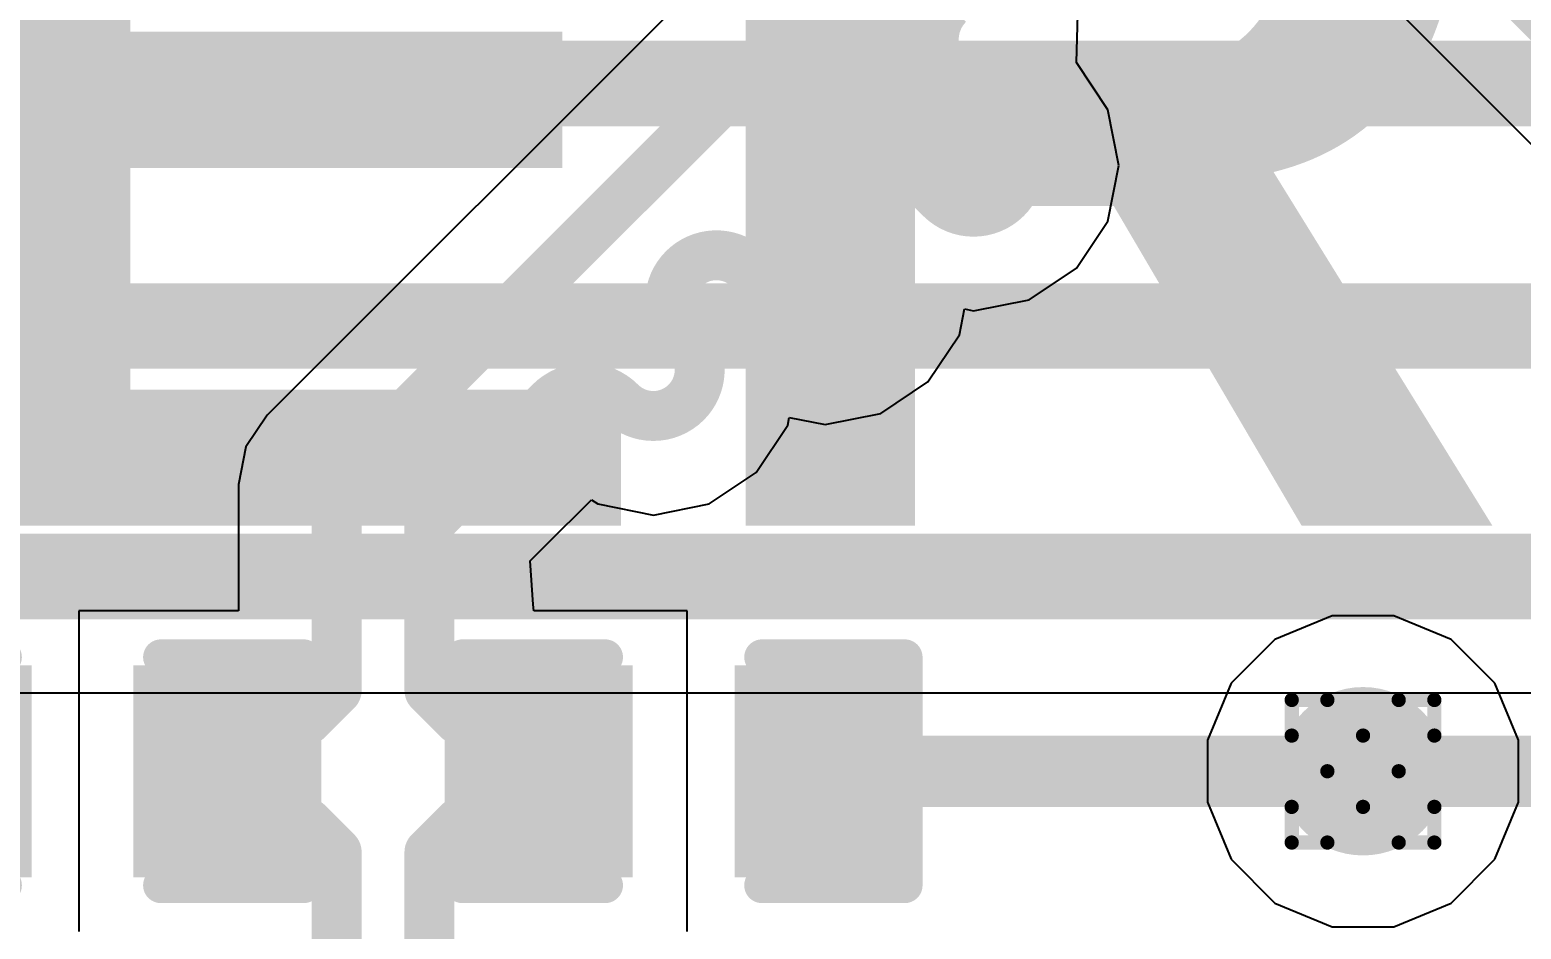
# Model space of a CAD drawing. Header units: inches. Extents: x -11 to 5379, y 0 to 5429.
# Drawn here: x 205.27 to 210.59, y 23.26 to 26.46 of the extents above; entities that cross this region are included whole.
import ezdxf

# ---------------------------------------------------------------- set-up
doc = ezdxf.new("R2010")
doc.units = ezdxf.units.IN
for name, color, linetype in [('Bottom Layer', 5, 'Continuous'), ('Drill Drawing', 1, 'Continuous'), ('GND', 16, 'Continuous'), ('PWR', 76, 'Continuous'), ('Top Layer', 1, 'Continuous'), ('Top Overlay', 2, 'Continuous'), ('Top Paste', 8, 'Continuous'), ('Top Solder', 216, 'Continuous'), ('Via Holes', 16, 'Continuous')]:
    doc.layers.add(name, color=color, linetype=linetype)
doc.styles.add('Arial_Bold', font='', dxfattribs={"height": 0.2})
doc.styles.get('Arial_Bold').set_extended_font_data('Arial', bold=True)

# ---------------------------------------------------------------- blocks, each defined once
blk = doc.blocks.new('C___0402_13')
at = {"layer": 'Top Layer'}
for points in [[(-0.6985, -0.3175), (-0.6985, 0.3175), (-0.2412999999999999, 0.3175), (-0.2413, -0.3175)], [(0.2412999999999999, -0.3175), (0.2413, 0.3175), (0.6985, 0.3175), (0.6985, -0.3175)]]:
    blk.add_hatch(color=1, dxfattribs=at).paths.add_polyline_path(points)
at = {"layer": 'Top Paste'}
for points in [[(-0.6985, -0.3175), (-0.6985, 0.3175), (-0.2412999999999999, 0.3175), (-0.2413, -0.3175)], [(0.2412999999999999, -0.3175), (0.2413, 0.3175), (0.6985, 0.3175), (0.6985, -0.3175)]]:
    blk.add_hatch(color=8, dxfattribs=at).paths.add_polyline_path(points)
at = {"layer": 'Top Solder'}
for points in [[(-0.7584998799999999, -0.37749988), (-0.7584998799999999, 0.37749988), (-0.18130012, 0.37749988), (-0.18130012, -0.37749988)], [(0.18130012, -0.37749988), (0.18130012, 0.37749988), (0.7584998799999999, 0.37749988), (0.7584998799999999, -0.37749988)]]:
    blk.add_hatch(color=216, dxfattribs=at).paths.add_polyline_path(points)
at = {"layer": 'Top Overlay'}
for points in [[(-0.7874, 0.4064, 0.127, 0.127, 0), (-0.7874, -0.4064, 0.127, 0.127, 0)], [(-0.2794, 0.4064, 0.127, 0.127, 0), (-0.7874, 0.4064, 0.127, 0.127, 0)], [(0.7874, 0.4064, 0.127, 0.127, 0), (0.2794, 0.4064, 0.127, 0.127, 0)], [(0.7874, 0.4064, 0.127, 0.127, 0), (0.7874, -0.4064, 0.127, 0.127, 0)], [(-0.2794, -0.4064, 0.127, 0.127, 0), (-0.7874, -0.4064, 0.127, 0.127, 0)], [(0.7874, -0.4064, 0.127, 0.127, 0), (0.2794, -0.4064, 0.127, 0.127, 0)]]:
    blk.add_lwpolyline(points, format="xyseb", dxfattribs=at)
for points in [[(-0.8191499999999999, 0.4064, 0.0635, 0.0635, 1), (-0.7556499999999999, 0.4064, 0.0635, 0.0635, 1)], [(-0.8191499999999999, 0.4064, 0.0635, 0.0635, 1), (-0.7556499999999999, 0.4064, 0.0635, 0.0635, 1)], [(-0.31115, 0.4064, 0.0635, 0.0635, 1), (-0.24765, 0.4064, 0.0635, 0.0635, 1)], [(0.24765, 0.4064, 0.0635, 0.0635, 1), (0.31115, 0.4064, 0.0635, 0.0635, 1)], [(0.7556499999999999, 0.4064, 0.0635, 0.0635, 1), (0.8191499999999999, 0.4064, 0.0635, 0.0635, 1)], [(0.7556499999999999, 0.4064, 0.0635, 0.0635, 1), (0.8191499999999999, 0.4064, 0.0635, 0.0635, 1)], [(-0.8191499999999999, -0.4064, 0.0635, 0.0635, 1), (-0.7556499999999999, -0.4064, 0.0635, 0.0635, 1)], [(-0.8191499999999999, -0.4064, 0.0635, 0.0635, 1), (-0.7556499999999999, -0.4064, 0.0635, 0.0635, 1)], [(-0.31115, -0.4064, 0.0635, 0.0635, 1), (-0.24765, -0.4064, 0.0635, 0.0635, 1)], [(0.24765, -0.4064, 0.0635, 0.0635, 1), (0.31115, -0.4064, 0.0635, 0.0635, 1)], [(0.7556499999999999, -0.4064, 0.0635, 0.0635, 1), (0.8191499999999999, -0.4064, 0.0635, 0.0635, 1)], [(0.7556499999999999, -0.4064, 0.0635, 0.0635, 1), (0.8191499999999999, -0.4064, 0.0635, 0.0635, 1)]]:
    blk.add_lwpolyline(points, format="xyseb", close=True, dxfattribs=at)
blk = doc.blocks.new('C___0402_14')
at = {"layer": 'Top Layer'}
for points in [[(-0.6985, -0.3175), (-0.6985, 0.3175), (-0.2412999999999999, 0.3175), (-0.2413, -0.3175)], [(0.2412999999999999, -0.3175), (0.2413, 0.3175), (0.6985, 0.3175), (0.6985, -0.3175)]]:
    blk.add_hatch(color=1, dxfattribs=at).paths.add_polyline_path(points)
at = {"layer": 'Top Paste'}
for points in [[(-0.6985, -0.3175), (-0.6985, 0.3175), (-0.2412999999999999, 0.3175), (-0.2413, -0.3175)], [(0.2412999999999999, -0.3175), (0.2413, 0.3175), (0.6985, 0.3175), (0.6985, -0.3175)]]:
    blk.add_hatch(color=8, dxfattribs=at).paths.add_polyline_path(points)
at = {"layer": 'Top Solder'}
for points in [[(-0.7584998799999999, -0.37749988), (-0.7584998799999999, 0.37749988), (-0.18130012, 0.37749988), (-0.18130012, -0.37749988)], [(0.18130012, -0.37749988), (0.18130012, 0.37749988), (0.7584998799999999, 0.37749988), (0.7584998799999999, -0.37749988)]]:
    blk.add_hatch(color=216, dxfattribs=at).paths.add_polyline_path(points)
at = {"layer": 'Top Overlay'}
for points in [[(-0.7874, -0.4064, 0.127, 0.127, 0), (-0.7874, 0.4064, 0.127, 0.127, 0)], [(-0.7874, 0.4064, 0.127, 0.127, 0), (-0.2794, 0.4064, 0.127, 0.127, 0)], [(0.2794, 0.4064, 0.127, 0.127, 0), (0.7874, 0.4064, 0.127, 0.127, 0)], [(0.7874, -0.4064, 0.127, 0.127, 0), (0.7874, 0.4064, 0.127, 0.127, 0)], [(-0.7874, -0.4064, 0.127, 0.127, 0), (-0.2794, -0.4064, 0.127, 0.127, 0)], [(0.2794, -0.4064, 0.127, 0.127, 0), (0.7874, -0.4064, 0.127, 0.127, 0)]]:
    blk.add_lwpolyline(points, format="xyseb", dxfattribs=at)
for points in [[(-0.8191499999999999, 0.4064, 0.0635, 0.0635, 1), (-0.7556499999999999, 0.4064, 0.0635, 0.0635, 1)], [(-0.8191499999999999, 0.4064, 0.0635, 0.0635, 1), (-0.7556499999999999, 0.4064, 0.0635, 0.0635, 1)], [(-0.31115, 0.4064, 0.0635, 0.0635, 1), (-0.24765, 0.4064, 0.0635, 0.0635, 1)], [(0.24765, 0.4064, 0.0635, 0.0635, 1), (0.31115, 0.4064, 0.0635, 0.0635, 1)], [(0.7556499999999999, 0.4064, 0.0635, 0.0635, 1), (0.8191499999999999, 0.4064, 0.0635, 0.0635, 1)], [(0.7556499999999999, 0.4064, 0.0635, 0.0635, 1), (0.8191499999999999, 0.4064, 0.0635, 0.0635, 1)], [(-0.8191499999999999, -0.4064, 0.0635, 0.0635, 1), (-0.7556499999999999, -0.4064, 0.0635, 0.0635, 1)], [(-0.8191499999999999, -0.4064, 0.0635, 0.0635, 1), (-0.7556499999999999, -0.4064, 0.0635, 0.0635, 1)], [(-0.31115, -0.4064, 0.0635, 0.0635, 1), (-0.24765, -0.4064, 0.0635, 0.0635, 1)], [(0.24765, -0.4064, 0.0635, 0.0635, 1), (0.31115, -0.4064, 0.0635, 0.0635, 1)], [(0.7556499999999999, -0.4064, 0.0635, 0.0635, 1), (0.8191499999999999, -0.4064, 0.0635, 0.0635, 1)], [(0.7556499999999999, -0.4064, 0.0635, 0.0635, 1), (0.8191499999999999, -0.4064, 0.0635, 0.0635, 1)]]:
    blk.add_lwpolyline(points, format="xyseb", close=True, dxfattribs=at)

msp = doc.modelspace()

# ---------------------------------------------------------------- hatches: boundary and pattern name
at = {"layer": 'Bottom Layer'}
h = msp.add_hatch(color=5, dxfattribs=at)
edge = h.paths.add_edge_path()
edge.add_arc((210.0227067, 23.8189643), 0.2999994, 0, 360)
at = {"layer": 'GND'}
h = msp.add_hatch(color=16, dxfattribs=at)
edge = h.paths.add_edge_path()
edge.add_arc((210.0227067, 23.8189643), 0.2999994, 0, 360)
at = {"layer": 'PWR'}
h = msp.add_hatch(color=76, dxfattribs=at)
edge = h.paths.add_edge_path()
edge.add_arc((210.0227067, 23.8189643), 0.2999994, 0, 360)
at = {"layer": 'Top Layer'}
h = msp.add_hatch(color=1, dxfattribs=at)
edge = h.paths.add_edge_path()
edge.add_arc((210.0227067, 23.8189643), 0.2999994, 0, 360)
at = {"layer": 'Via Holes'}
h = msp.add_hatch(color=7, dxfattribs=at)
edge = h.paths.add_edge_path()
edge.add_arc((210.0227067, 23.8189643), 0.1499997, 0, 360)

# ---------------------------------------------------------------- linework, layer by layer
at = {"layer": 'Bottom Layer'}
msp.add_line((181.37920544, 24.09853956), (219.90079464, 24.09853956), dxfattribs=at)
for points in [[(180.07765864, 26.26943438, 0.3048, 0.3048, 0), (220.82319564, 26.26943438, 0.3048, 0.3048, 0)], [(180.48350746, 25.40528574, 0.3048, 0.3048, 0), (220.43545702, 25.40528574, 0.3048, 0.3048, 0)], [(181.20757002, 24.51290246, 0.3048, 0.3048, 0), (220.07243006, 24.51290246, 0.3048, 0.3048, 0)]]:
    msp.add_lwpolyline(points, format="xyseb", dxfattribs=at)
at = {"layer": 'Drill Drawing'}
for points in [[(209.7687067, 23.9459643, 0.0508, 0.0508, 0), (209.7687067, 24.0729643, 0.0508, 0.0508, 0)], [(209.7687067, 24.0729643, 0.0508, 0.0508, 0), (209.8957067, 24.0729643, 0.0508, 0.0508, 0)], [(209.8957067, 24.0729643, 0.0508, 0.0508, 0), (210.0227067, 23.9459643, 0.0508, 0.0508, 0)], [(210.0227067, 23.9459643, 0.0508, 0.0508, 0), (210.1497067, 24.0729643, 0.0508, 0.0508, 0)], [(210.1497067, 24.0729643, 0.0508, 0.0508, 0), (210.2767067, 24.0729643, 0.0508, 0.0508, 0)], [(210.2767067, 23.9459643, 0.0508, 0.0508, 0), (210.2767067, 24.0729643, 0.0508, 0.0508, 0)], [(209.7687067, 23.9459643, 0.0508, 0.0508, 0), (209.8957067, 23.8189643, 0.0508, 0.0508, 0)], [(210.1497067, 23.8189643, 0.0508, 0.0508, 0), (210.2767067, 23.9459643, 0.0508, 0.0508, 0)], [(209.7687067, 23.6919643, 0.0508, 0.0508, 0), (209.8957067, 23.8189643, 0.0508, 0.0508, 0)], [(210.1497067, 23.8189643, 0.0508, 0.0508, 0), (210.2767067, 23.6919643, 0.0508, 0.0508, 0)], [(209.7687067, 23.5649643, 0.0508, 0.0508, 0), (209.7687067, 23.6919643, 0.0508, 0.0508, 0)], [(209.8957067, 23.5649643, 0.0508, 0.0508, 0), (210.0227067, 23.6919643, 0.0508, 0.0508, 0)], [(210.0227067, 23.6919643, 0.0508, 0.0508, 0), (210.1497067, 23.5649643, 0.0508, 0.0508, 0)], [(210.2767067, 23.5649643, 0.0508, 0.0508, 0), (210.2767067, 23.6919643, 0.0508, 0.0508, 0)], [(209.7687067, 23.5649643, 0.0508, 0.0508, 0), (209.8957067, 23.5649643, 0.0508, 0.0508, 0)], [(210.1497067, 23.5649643, 0.0508, 0.0508, 0), (210.2767067, 23.5649643, 0.0508, 0.0508, 0)]]:
    msp.add_lwpolyline(points, format="xyseb", dxfattribs=at)
for points in [[(209.7560067, 24.0729643, 0.0254, 0.0254, 1), (209.7814067, 24.0729643, 0.0254, 0.0254, 1)], [(209.7560067, 24.0729643, 0.0254, 0.0254, 1), (209.7814067, 24.0729643, 0.0254, 0.0254, 1)], [(209.8830067, 24.0729643, 0.0254, 0.0254, 1), (209.9084067, 24.0729643, 0.0254, 0.0254, 1)], [(209.8830067, 24.0729643, 0.0254, 0.0254, 1), (209.9084067, 24.0729643, 0.0254, 0.0254, 1)], [(210.1370067, 24.0729643, 0.0254, 0.0254, 1), (210.1624067, 24.0729643, 0.0254, 0.0254, 1)], [(210.1370067, 24.0729643, 0.0254, 0.0254, 1), (210.1624067, 24.0729643, 0.0254, 0.0254, 1)], [(210.2640067, 24.0729643, 0.0254, 0.0254, 1), (210.2894067, 24.0729643, 0.0254, 0.0254, 1)], [(210.2640067, 24.0729643, 0.0254, 0.0254, 1), (210.2894067, 24.0729643, 0.0254, 0.0254, 1)], [(209.7560067, 23.9459643, 0.0254, 0.0254, 1), (209.7814067, 23.9459643, 0.0254, 0.0254, 1)], [(209.7560067, 23.9459643, 0.0254, 0.0254, 1), (209.7814067, 23.9459643, 0.0254, 0.0254, 1)], [(210.0100067, 23.9459643, 0.0254, 0.0254, 1), (210.0354067, 23.9459643, 0.0254, 0.0254, 1)], [(210.0100067, 23.9459643, 0.0254, 0.0254, 1), (210.0354067, 23.9459643, 0.0254, 0.0254, 1)], [(210.2640067, 23.9459643, 0.0254, 0.0254, 1), (210.2894067, 23.9459643, 0.0254, 0.0254, 1)], [(210.2640067, 23.9459643, 0.0254, 0.0254, 1), (210.2894067, 23.9459643, 0.0254, 0.0254, 1)], [(209.8830067, 23.8189643, 0.0254, 0.0254, 1), (209.9084067, 23.8189643, 0.0254, 0.0254, 1)], [(209.8830067, 23.8189643, 0.0254, 0.0254, 1), (209.9084067, 23.8189643, 0.0254, 0.0254, 1)], [(210.1370067, 23.8189643, 0.0254, 0.0254, 1), (210.1624067, 23.8189643, 0.0254, 0.0254, 1)], [(210.1370067, 23.8189643, 0.0254, 0.0254, 1), (210.1624067, 23.8189643, 0.0254, 0.0254, 1)], [(209.7560067, 23.6919643, 0.0254, 0.0254, 1), (209.7814067, 23.6919643, 0.0254, 0.0254, 1)], [(209.7560067, 23.6919643, 0.0254, 0.0254, 1), (209.7814067, 23.6919643, 0.0254, 0.0254, 1)], [(210.0100067, 23.6919643, 0.0254, 0.0254, 1), (210.0354067, 23.6919643, 0.0254, 0.0254, 1)], [(210.0100067, 23.6919643, 0.0254, 0.0254, 1), (210.0354067, 23.6919643, 0.0254, 0.0254, 1)], [(210.2640067, 23.6919643, 0.0254, 0.0254, 1), (210.2894067, 23.6919643, 0.0254, 0.0254, 1)], [(210.2640067, 23.6919643, 0.0254, 0.0254, 1), (210.2894067, 23.6919643, 0.0254, 0.0254, 1)], [(209.7560067, 23.5649643, 0.0254, 0.0254, 1), (209.7814067, 23.5649643, 0.0254, 0.0254, 1)], [(209.7560067, 23.5649643, 0.0254, 0.0254, 1), (209.7814067, 23.5649643, 0.0254, 0.0254, 1)], [(209.8830067, 23.5649643, 0.0254, 0.0254, 1), (209.9084067, 23.5649643, 0.0254, 0.0254, 1)], [(209.8830067, 23.5649643, 0.0254, 0.0254, 1), (209.9084067, 23.5649643, 0.0254, 0.0254, 1)], [(210.1370067, 23.5649643, 0.0254, 0.0254, 1), (210.1624067, 23.5649643, 0.0254, 0.0254, 1)], [(210.1370067, 23.5649643, 0.0254, 0.0254, 1), (210.1624067, 23.5649643, 0.0254, 0.0254, 1)], [(210.2640067, 23.5649643, 0.0254, 0.0254, 1), (210.2894067, 23.5649643, 0.0254, 0.0254, 1)], [(210.2640067, 23.5649643, 0.0254, 0.0254, 1), (210.2894067, 23.5649643, 0.0254, 0.0254, 1)]]:
    msp.add_lwpolyline(points, format="xyseb", close=True, dxfattribs=at)
at = {"layer": 'PWR'}
for p, q in [((209.9125088, 24.3729637), (209.70889224, 24.288623)), ((210.1329046, 24.3729637), (209.9125088, 24.3729637)), ((210.33652116, 24.288623), (210.1329046, 24.3729637)), ((209.70889224, 24.288623), (209.553048, 24.13277876)), ((210.4923654, 24.13277876), (210.33652116, 24.288623)), ((209.553048, 24.13277876), (209.4687073, 23.9291622)), ((210.5767061, 23.9291622), (210.4923654, 24.13277876)), ((209.4687073, 23.9291622), (209.4687073, 23.7087664)), ((210.5767061, 23.7087664), (210.5767061, 23.9291622)), ((209.4687073, 23.7087664), (209.553048, 23.50514984)), ((210.4923654, 23.50514984), (210.5767061, 23.7087664)), ((209.553048, 23.50514984), (209.70889224, 23.3493056)), ((210.33652116, 23.3493056), (210.4923654, 23.50514984)), ((209.70889224, 23.3493056), (209.9125088, 23.2649649)), ((210.1329046, 23.2649649), (210.33652116, 23.3493056)), ((209.9125088, 23.2649649), (210.1329046, 23.2649649))]:
    msp.add_line(p, q, dxfattribs=at)
at = {"layer": 'Top Layer'}
for p, q in [((208.20144542, 27.16881536), (206.1203904, 25.08776288)), ((210.1188584, 26.55558316), (210.68535206, 25.98909204)), ((209.00172068, 26.34386654), (209.00756268, 26.5159744)), ((209.1139963, 26.1758303), (209.00172068, 26.34386654)), ((209.15342218, 25.97761886), (209.1139963, 26.1758303)), ((209.1139963, 25.77940742), (209.15342218, 25.97761886)), ((209.00171814, 25.61137118), (209.1139963, 25.77940742)), ((208.8336819, 25.49909302), (209.00171814, 25.61137118)), ((208.63547046, 25.45966714), (208.8336819, 25.49909302)), ((208.58542484, 25.37403612), (208.60371284, 25.46598412)), ((208.60371284, 25.46598412), (208.63547046, 25.45966714)), ((208.47314668, 25.20599734), (208.58542484, 25.37403612)), ((208.3051079, 25.09371918), (208.47314668, 25.2059948)), ((208.47314668, 25.2059948), (208.47314668, 25.20599734)), ((206.1203904, 25.08776288), (206.04460442, 24.97433918)), ((207.97388428, 25.05162884), (207.97945704, 25.0796425)), ((207.97945704, 25.0796425), (208.10689646, 25.0542933)), ((208.10689646, 25.0542933), (208.3051079, 25.09371918)), ((207.86160612, 24.88359006), (207.97388428, 25.05162884)), ((206.04460442, 24.97433918), (206.0179903, 24.84054468)), ((207.69356734, 24.7713119), (207.86160612, 24.88358752)), ((207.86160612, 24.88358752), (207.86160612, 24.88359006)), ((206.0179903, 24.84054468), (206.0179903, 24.3904643)), ((207.11127742, 24.62280318), (207.27474928, 24.78627504)), ((207.27474928, 24.78627504), (207.29714446, 24.7713119)), ((207.29714446, 24.7713119), (207.4953559, 24.73188602)), ((207.4953559, 24.73188602), (207.69356734, 24.7713119)), ((207.056736, 24.5682643), (207.1112698, 24.6227981)), ((207.1112698, 24.6227981), (207.11127742, 24.62280318)), ((207.06697982, 24.41352496), (207.056736, 24.5682643)), ((206.0179903, 24.3904643), (205.44960942, 24.3904643)), ((205.44960942, 24.3904643), (205.44960942, 23.2474643)), ((207.06990336, 24.3904643), (207.06697982, 24.41352496)), ((207.61580778, 24.3904643), (207.06990336, 24.3904643)), ((207.61580778, 23.2474643), (207.61580778, 24.3904643))]:
    msp.add_line(p, q, dxfattribs=at)
for points in [[(206.3676086, 24.84054468, 0.1778, 0.1778, 0), (208.55106372, 27.0239998, 0.1778, 0.1778, 0)], [(210.3660766, 26.80280136, 0.1778, 0.1778, 0), (210.93257534, 26.23630262, 0.1778, 0.1778, 0)], [(208.5460269, 26.3005443, 0.1778, 0.1778, -0.4142076450518962), (208.5460269, 26.55198906, 0.1778, 0.1778, 0)], [(208.5460269, 26.3005443, 0.1778, 0.1778, 0), (208.7522114, 26.0943598, 0.1778, 0.1778, 0)], [(208.07007408, 26.07604132, 0.1778, 0.1778, -0.4142199348955848), (208.30356358, 26.07604386, 0.1778, 0.1778, 0)], [(208.07007408, 25.84255436, 0.1778, 0.1778, -0.4142135623730951), (208.07007408, 26.07604132, 0.1778, 0.1778, 0)], [(208.30356104, 26.07604132, 0.1778, 0.1778, 0), (208.51872698, 25.86087538, 0.1778, 0.1778, 0)], [(208.75221394, 26.09436234, 0.1778, 0.1778, -0.4142199348955847), (208.7522114, 25.86087284, 0.1778, 0.1778, 0)], [(208.07007408, 25.84255436, 0.1778, 0.1778, 0), (208.22363994, 25.6889885, 0.1778, 0.1778, 0)], [(208.75221394, 25.86087538, 0.1778, 0.1778, -0.4142135623730951), (208.51872698, 25.86087538, 0.1778, 0.1778, 0)], [(208.7522114, 25.86087284, 0.1778, 0.1778, 0), (208.75221394, 25.86087538, 0.1778, 0.1778, 0)], [(208.22364248, 25.68899104, 0.1778, 0.1778, -0.4142199348955847), (208.22363994, 25.45550154, 0.1778, 0.1778, 0)], [(207.60310016, 25.6090674, 0.1778, 0.1778, -0.4142199348955848), (207.83658966, 25.60906994, 0.1778, 0.1778, 0)], [(207.60310016, 25.37558044, 0.1778, 0.1778, -0.4142135623730951), (207.60310016, 25.6090674, 0.1778, 0.1778, 0)], [(207.83658712, 25.6090674, 0.1778, 0.1778, 0), (207.99015298, 25.45550154, 0.1778, 0.1778, 0)], [(208.22363994, 25.45550154, 0.1778, 0.1778, -0.4142135623730951), (207.99015298, 25.45550154, 0.1778, 0.1778, 0)], [(207.60310016, 25.37558044, 0.1778, 0.1778, 0), (207.61209938, 25.36658122, 0.1778, 0.1778, 0)], [(207.61210192, 25.36658376, 0.1778, 0.1778, -0.4142199348955847), (207.61209938, 25.13309426, 0.1778, 0.1778, 0)], [(207.12714988, 25.13311204, 0.1778, 0.1778, -0.4142076449921211), (207.37859464, 25.13311204, 0.1778, 0.1778, 0)], [(206.86405922, 24.87002138, 0.1778, 0.1778, 0), (207.12714988, 25.13311204, 0.1778, 0.1778, 0)], [(207.3785921, 25.1331095, 0.1778, 0.1778, 0), (207.37859464, 25.13311204, 0.1778, 0.1778, 0)], [(207.37859464, 25.13311204, 0.1778, 0.1778, 0), (207.37861242, 25.13309426, 0.1778, 0.1778, 0)], [(207.61209938, 25.13309426, 0.1778, 0.1778, -0.4142135623730951), (207.37861242, 25.13309426, 0.1778, 0.1778, 0)], [(206.3676086, 24.10746512, 0.1778, 0.1778, 0), (206.3676086, 24.84054468, 0.1778, 0.1778, 0)], [(206.80119676, 24.80716146, 0.1778, 0.1778, 0), (206.86405922, 24.87002138, 0.1778, 0.1778, 0)], [(206.6978086, 24.7037733, 0.1778, 0.1778, 0), (206.80119676, 24.80716146, 0.1778, 0.1778, 0)], [(206.6978086, 24.10746512, 0.1778, 0.1778, 0), (206.6978086, 24.7037733, 0.1778, 0.1778, 0)], [(206.26345336, 24.00330988, 0.1778, 0.1778, 0), (206.3676086, 24.10746512, 0.1778, 0.1778, 0)], [(206.6978086, 24.10746512, 0.1778, 0.1778, 0), (206.80196384, 24.00330988, 0.1778, 0.1778, 0)], [(205.93220942, 23.86360988, 0.1778, 0.1778, 0), (206.07190942, 24.00330988, 0.1778, 0.1778, 0)], [(206.07190942, 24.00330988, 0.1778, 0.1778, 0), (206.26345336, 24.00330988, 0.1778, 0.1778, 0)], [(206.80196384, 24.00330988, 0.1778, 0.1778, 0), (206.99350778, 24.00330988, 0.1778, 0.1778, 0)], [(206.99350778, 24.00330988, 0.1778, 0.1778, 0), (207.13320778, 23.86360988, 0.1778, 0.1778, 0)], [(205.93220942, 23.8189643, 0.1778, 0.1778, 0), (205.93220942, 23.86360988, 0.1778, 0.1778, 0)], [(205.93220942, 23.77431872, 0.1778, 0.1778, 0), (205.93220942, 23.8189643, 0.1778, 0.1778, 0)], [(207.13320778, 23.8189643, 0.1778, 0.1778, 0), (207.13320778, 23.86360988, 0.1778, 0.1778, 0)], [(207.13320778, 23.77431872, 0.1778, 0.1778, 0), (207.13320778, 23.8189643, 0.1778, 0.1778, 0)], [(208.07300778, 23.8189643, 0.254, 0.254, 0), (211.97240562, 23.8189643, 0.254, 0.254, 0)], [(205.93220942, 23.77431872, 0.1778, 0.1778, 0), (206.07190942, 23.63461872, 0.1778, 0.1778, 0)], [(206.99350778, 23.63461872, 0.1778, 0.1778, 0), (207.13320778, 23.77431872, 0.1778, 0.1778, 0)], [(206.07190942, 23.63461872, 0.1778, 0.1778, 0), (206.26345336, 23.63461872, 0.1778, 0.1778, 0)], [(206.26345336, 23.63461872, 0.1778, 0.1778, 0), (206.3676086, 23.53046348, 0.1778, 0.1778, 0)], [(206.6978086, 23.53046348, 0.1778, 0.1778, 0), (206.80196384, 23.63461872, 0.1778, 0.1778, 0)], [(206.80196384, 23.63461872, 0.1778, 0.1778, 0), (206.99350778, 23.63461872, 0.1778, 0.1778, 0)], [(206.3676086, 23.00871954, 0.1778, 0.1778, 0), (206.3676086, 23.53046348, 0.1778, 0.1778, 0)], [(206.6978086, 23.00871954, 0.1778, 0.1778, 0), (206.6978086, 23.53046348, 0.1778, 0.1778, 0)]]:
    msp.add_lwpolyline(points, format="xyseb", dxfattribs=at)
for points in [[(208.5015769, 26.3005443, 0.08889999999999999, 0.08889999999999999, 1), (208.5904769, 26.3005443, 0.08889999999999999, 0.08889999999999999, 1)], [(208.5015769, 26.3005443, 0.08889999999999999, 0.08889999999999999, 1), (208.5904769, 26.3005443, 0.08889999999999999, 0.08889999999999999, 1)], [(208.02562408, 26.07604132, 0.08889999999999999, 0.08889999999999999, 1), (208.11452408, 26.07604132, 0.08889999999999999, 0.08889999999999999, 1)], [(208.02562408, 26.07604132, 0.08889999999999999, 0.08889999999999999, 1), (208.11452408, 26.07604132, 0.08889999999999999, 0.08889999999999999, 1)], [(208.25911104, 26.07604132, 0.08889999999999999, 0.08889999999999999, 1), (208.34801104, 26.07604132, 0.08889999999999999, 0.08889999999999999, 1)], [(208.25911358, 26.07604386, 0.08889999999999999, 0.08889999999999999, 1), (208.34801358, 26.07604386, 0.08889999999999999, 0.08889999999999999, 1)], [(208.7077614, 26.0943598, 0.08889999999999999, 0.08889999999999999, 1), (208.7966614, 26.0943598, 0.08889999999999999, 0.08889999999999999, 1)], [(208.70776394, 26.09436234, 0.08889999999999999, 0.08889999999999999, 1), (208.79666394, 26.09436234, 0.08889999999999999, 0.08889999999999999, 1)], [(208.02562408, 25.84255436, 0.08889999999999999, 0.08889999999999999, 1), (208.11452408, 25.84255436, 0.08889999999999999, 0.08889999999999999, 1)], [(208.02562408, 25.84255436, 0.08889999999999999, 0.08889999999999999, 1), (208.11452408, 25.84255436, 0.08889999999999999, 0.08889999999999999, 1)], [(208.47427698, 25.86087538, 0.08889999999999999, 0.08889999999999999, 1), (208.56317698, 25.86087538, 0.08889999999999999, 0.08889999999999999, 1)], [(208.47427698, 25.86087538, 0.08889999999999999, 0.08889999999999999, 1), (208.56317698, 25.86087538, 0.08889999999999999, 0.08889999999999999, 1)], [(208.7077614, 25.86087284, 0.08889999999999999, 0.08889999999999999, 1), (208.7966614, 25.86087284, 0.08889999999999999, 0.08889999999999999, 1)], [(208.7077614, 25.86087284, 0.08889999999999999, 0.08889999999999999, 1), (208.7966614, 25.86087284, 0.08889999999999999, 0.08889999999999999, 1)], [(208.70776394, 25.86087538, 0.08889999999999999, 0.08889999999999999, 1), (208.79666394, 25.86087538, 0.08889999999999999, 0.08889999999999999, 1)], [(208.70776394, 25.86087538, 0.08889999999999999, 0.08889999999999999, 1), (208.79666394, 25.86087538, 0.08889999999999999, 0.08889999999999999, 1)], [(208.17918994, 25.6889885, 0.08889999999999999, 0.08889999999999999, 1), (208.26808994, 25.6889885, 0.08889999999999999, 0.08889999999999999, 1)], [(208.17919248, 25.68899104, 0.08889999999999999, 0.08889999999999999, 1), (208.26809248, 25.68899104, 0.08889999999999999, 0.08889999999999999, 1)], [(207.55865016, 25.6090674, 0.08889999999999999, 0.08889999999999999, 1), (207.64755016, 25.6090674, 0.08889999999999999, 0.08889999999999999, 1)], [(207.55865016, 25.6090674, 0.08889999999999999, 0.08889999999999999, 1), (207.64755016, 25.6090674, 0.08889999999999999, 0.08889999999999999, 1)], [(207.79213712, 25.6090674, 0.08889999999999999, 0.08889999999999999, 1), (207.88103712, 25.6090674, 0.08889999999999999, 0.08889999999999999, 1)], [(207.79213966, 25.60906994, 0.08889999999999999, 0.08889999999999999, 1), (207.88103966, 25.60906994, 0.08889999999999999, 0.08889999999999999, 1)], [(207.94570298, 25.45550154, 0.08889999999999999, 0.08889999999999999, 1), (208.03460298, 25.45550154, 0.08889999999999999, 0.08889999999999999, 1)], [(207.94570298, 25.45550154, 0.08889999999999999, 0.08889999999999999, 1), (208.03460298, 25.45550154, 0.08889999999999999, 0.08889999999999999, 1)], [(208.17918994, 25.45550154, 0.08889999999999999, 0.08889999999999999, 1), (208.26808994, 25.45550154, 0.08889999999999999, 0.08889999999999999, 1)], [(208.17918994, 25.45550154, 0.08889999999999999, 0.08889999999999999, 1), (208.26808994, 25.45550154, 0.08889999999999999, 0.08889999999999999, 1)], [(207.55865016, 25.37558044, 0.08889999999999999, 0.08889999999999999, 1), (207.64755016, 25.37558044, 0.08889999999999999, 0.08889999999999999, 1)], [(207.55865016, 25.37558044, 0.08889999999999999, 0.08889999999999999, 1), (207.64755016, 25.37558044, 0.08889999999999999, 0.08889999999999999, 1)], [(207.56764938, 25.36658122, 0.08889999999999999, 0.08889999999999999, 1), (207.65654938, 25.36658122, 0.08889999999999999, 0.08889999999999999, 1)], [(207.56765192, 25.36658376, 0.08889999999999999, 0.08889999999999999, 1), (207.65655192, 25.36658376, 0.08889999999999999, 0.08889999999999999, 1)], [(207.08269988, 25.13311204, 0.08889999999999999, 0.08889999999999999, 1), (207.17159988, 25.13311204, 0.08889999999999999, 0.08889999999999999, 1)], [(207.08269988, 25.13311204, 0.08889999999999999, 0.08889999999999999, 1), (207.17159988, 25.13311204, 0.08889999999999999, 0.08889999999999999, 1)], [(207.3341421, 25.1331095, 0.08889999999999999, 0.08889999999999999, 1), (207.4230421, 25.1331095, 0.08889999999999999, 0.08889999999999999, 1)], [(207.33414464, 25.13311204, 0.08889999999999999, 0.08889999999999999, 1), (207.42304464, 25.13311204, 0.08889999999999999, 0.08889999999999999, 1)], [(207.33414464, 25.13311204, 0.08889999999999999, 0.08889999999999999, 1), (207.42304464, 25.13311204, 0.08889999999999999, 0.08889999999999999, 1)], [(207.33414464, 25.13311204, 0.08889999999999999, 0.08889999999999999, 1), (207.42304464, 25.13311204, 0.08889999999999999, 0.08889999999999999, 1)], [(207.33416242, 25.13309426, 0.08889999999999999, 0.08889999999999999, 1), (207.42306242, 25.13309426, 0.08889999999999999, 0.08889999999999999, 1)], [(207.33416242, 25.13309426, 0.08889999999999999, 0.08889999999999999, 1), (207.42306242, 25.13309426, 0.08889999999999999, 0.08889999999999999, 1)], [(207.56764938, 25.13309426, 0.08889999999999999, 0.08889999999999999, 1), (207.65654938, 25.13309426, 0.08889999999999999, 0.08889999999999999, 1)], [(207.56764938, 25.13309426, 0.08889999999999999, 0.08889999999999999, 1), (207.65654938, 25.13309426, 0.08889999999999999, 0.08889999999999999, 1)], [(206.3231586, 24.84054468, 0.08889999999999999, 0.08889999999999999, 1), (206.4120586, 24.84054468, 0.08889999999999999, 0.08889999999999999, 1)], [(206.3231586, 24.84054468, 0.08889999999999999, 0.08889999999999999, 1), (206.4120586, 24.84054468, 0.08889999999999999, 0.08889999999999999, 1)], [(206.81960922, 24.87002138, 0.08889999999999999, 0.08889999999999999, 1), (206.90850922, 24.87002138, 0.08889999999999999, 0.08889999999999999, 1)], [(206.81960922, 24.87002138, 0.08889999999999999, 0.08889999999999999, 1), (206.90850922, 24.87002138, 0.08889999999999999, 0.08889999999999999, 1)], [(206.75674676, 24.80716146, 0.08889999999999999, 0.08889999999999999, 1), (206.84564676, 24.80716146, 0.08889999999999999, 0.08889999999999999, 1)], [(206.75674676, 24.80716146, 0.08889999999999999, 0.08889999999999999, 1), (206.84564676, 24.80716146, 0.08889999999999999, 0.08889999999999999, 1)], [(206.6533586, 24.7037733, 0.08889999999999999, 0.08889999999999999, 1), (206.7422586, 24.7037733, 0.08889999999999999, 0.08889999999999999, 1)], [(206.6533586, 24.7037733, 0.08889999999999999, 0.08889999999999999, 1), (206.7422586, 24.7037733, 0.08889999999999999, 0.08889999999999999, 1)], [(206.3231586, 24.10746512, 0.08889999999999999, 0.08889999999999999, 1), (206.4120586, 24.10746512, 0.08889999999999999, 0.08889999999999999, 1)], [(206.3231586, 24.10746512, 0.08889999999999999, 0.08889999999999999, 1), (206.4120586, 24.10746512, 0.08889999999999999, 0.08889999999999999, 1)], [(206.6533586, 24.10746512, 0.08889999999999999, 0.08889999999999999, 1), (206.7422586, 24.10746512, 0.08889999999999999, 0.08889999999999999, 1)], [(206.6533586, 24.10746512, 0.08889999999999999, 0.08889999999999999, 1), (206.7422586, 24.10746512, 0.08889999999999999, 0.08889999999999999, 1)], [(206.02745942, 24.00330988, 0.08889999999999999, 0.08889999999999999, 1), (206.11635942, 24.00330988, 0.08889999999999999, 0.08889999999999999, 1)], [(206.02745942, 24.00330988, 0.08889999999999999, 0.08889999999999999, 1), (206.11635942, 24.00330988, 0.08889999999999999, 0.08889999999999999, 1)], [(206.21900336, 24.00330988, 0.08889999999999999, 0.08889999999999999, 1), (206.30790336, 24.00330988, 0.08889999999999999, 0.08889999999999999, 1)], [(206.21900336, 24.00330988, 0.08889999999999999, 0.08889999999999999, 1), (206.30790336, 24.00330988, 0.08889999999999999, 0.08889999999999999, 1)], [(206.75751384, 24.00330988, 0.08889999999999999, 0.08889999999999999, 1), (206.84641384, 24.00330988, 0.08889999999999999, 0.08889999999999999, 1)], [(206.75751384, 24.00330988, 0.08889999999999999, 0.08889999999999999, 1), (206.84641384, 24.00330988, 0.08889999999999999, 0.08889999999999999, 1)], [(206.94905778, 24.00330988, 0.08889999999999999, 0.08889999999999999, 1), (207.03795778, 24.00330988, 0.08889999999999999, 0.08889999999999999, 1)], [(206.94905778, 24.00330988, 0.08889999999999999, 0.08889999999999999, 1), (207.03795778, 24.00330988, 0.08889999999999999, 0.08889999999999999, 1)], [(205.88775942, 23.86360988, 0.08889999999999999, 0.08889999999999999, 1), (205.97665942, 23.86360988, 0.08889999999999999, 0.08889999999999999, 1)], [(205.88775942, 23.86360988, 0.08889999999999999, 0.08889999999999999, 1), (205.97665942, 23.86360988, 0.08889999999999999, 0.08889999999999999, 1)], [(205.88775942, 23.8189643, 0.08889999999999999, 0.08889999999999999, 1), (205.97665942, 23.8189643, 0.08889999999999999, 0.08889999999999999, 1)], [(205.88775942, 23.8189643, 0.08889999999999999, 0.08889999999999999, 1), (205.97665942, 23.8189643, 0.08889999999999999, 0.08889999999999999, 1)], [(207.08875778, 23.86360988, 0.08889999999999999, 0.08889999999999999, 1), (207.17765778, 23.86360988, 0.08889999999999999, 0.08889999999999999, 1)], [(207.08875778, 23.86360988, 0.08889999999999999, 0.08889999999999999, 1), (207.17765778, 23.86360988, 0.08889999999999999, 0.08889999999999999, 1)], [(207.08875778, 23.8189643, 0.08889999999999999, 0.08889999999999999, 1), (207.17765778, 23.8189643, 0.08889999999999999, 0.08889999999999999, 1)], [(207.08875778, 23.8189643, 0.08889999999999999, 0.08889999999999999, 1), (207.17765778, 23.8189643, 0.08889999999999999, 0.08889999999999999, 1)], [(208.00950778, 23.8189643, 0.127, 0.127, 1), (208.13650778, 23.8189643, 0.127, 0.127, 1)], [(205.88775942, 23.77431872, 0.08889999999999999, 0.08889999999999999, 1), (205.97665942, 23.77431872, 0.08889999999999999, 0.08889999999999999, 1)], [(205.88775942, 23.77431872, 0.08889999999999999, 0.08889999999999999, 1), (205.97665942, 23.77431872, 0.08889999999999999, 0.08889999999999999, 1)], [(207.08875778, 23.77431872, 0.08889999999999999, 0.08889999999999999, 1), (207.17765778, 23.77431872, 0.08889999999999999, 0.08889999999999999, 1)], [(207.08875778, 23.77431872, 0.08889999999999999, 0.08889999999999999, 1), (207.17765778, 23.77431872, 0.08889999999999999, 0.08889999999999999, 1)], [(206.02745942, 23.63461872, 0.08889999999999999, 0.08889999999999999, 1), (206.11635942, 23.63461872, 0.08889999999999999, 0.08889999999999999, 1)], [(206.02745942, 23.63461872, 0.08889999999999999, 0.08889999999999999, 1), (206.11635942, 23.63461872, 0.08889999999999999, 0.08889999999999999, 1)], [(206.21900336, 23.63461872, 0.08889999999999999, 0.08889999999999999, 1), (206.30790336, 23.63461872, 0.08889999999999999, 0.08889999999999999, 1)], [(206.21900336, 23.63461872, 0.08889999999999999, 0.08889999999999999, 1), (206.30790336, 23.63461872, 0.08889999999999999, 0.08889999999999999, 1)], [(206.75751384, 23.63461872, 0.08889999999999999, 0.08889999999999999, 1), (206.84641384, 23.63461872, 0.08889999999999999, 0.08889999999999999, 1)], [(206.75751384, 23.63461872, 0.08889999999999999, 0.08889999999999999, 1), (206.84641384, 23.63461872, 0.08889999999999999, 0.08889999999999999, 1)], [(206.94905778, 23.63461872, 0.08889999999999999, 0.08889999999999999, 1), (207.03795778, 23.63461872, 0.08889999999999999, 0.08889999999999999, 1)], [(206.94905778, 23.63461872, 0.08889999999999999, 0.08889999999999999, 1), (207.03795778, 23.63461872, 0.08889999999999999, 0.08889999999999999, 1)], [(206.3231586, 23.53046348, 0.08889999999999999, 0.08889999999999999, 1), (206.4120586, 23.53046348, 0.08889999999999999, 0.08889999999999999, 1)], [(206.3231586, 23.53046348, 0.08889999999999999, 0.08889999999999999, 1), (206.4120586, 23.53046348, 0.08889999999999999, 0.08889999999999999, 1)], [(206.6533586, 23.53046348, 0.08889999999999999, 0.08889999999999999, 1), (206.7422586, 23.53046348, 0.08889999999999999, 0.08889999999999999, 1)], [(206.6533586, 23.53046348, 0.08889999999999999, 0.08889999999999999, 1), (206.7422586, 23.53046348, 0.08889999999999999, 0.08889999999999999, 1)]]:
    msp.add_lwpolyline(points, format="xyseb", close=True, dxfattribs=at)

# ---------------------------------------------------------------- block references
msp.add_blockref('C___0402_14', (205.46230942, 23.8189643))
at = {"rotation": 180}
msp.add_blockref('C___0402_13', (207.60310778, 23.8189643), dxfattribs=at)

# ---------------------------------------------------------------- texts
at = {"layer": 'Top Overlay', "style": 'Arial_Bold'}
msp.add_text(' IN     ETHERCAT    OUT', height=2.99999908, dxfattribs=at).set_placement((185.19142286, 24.6934101))

doc.saveas('drawing.dxf')
